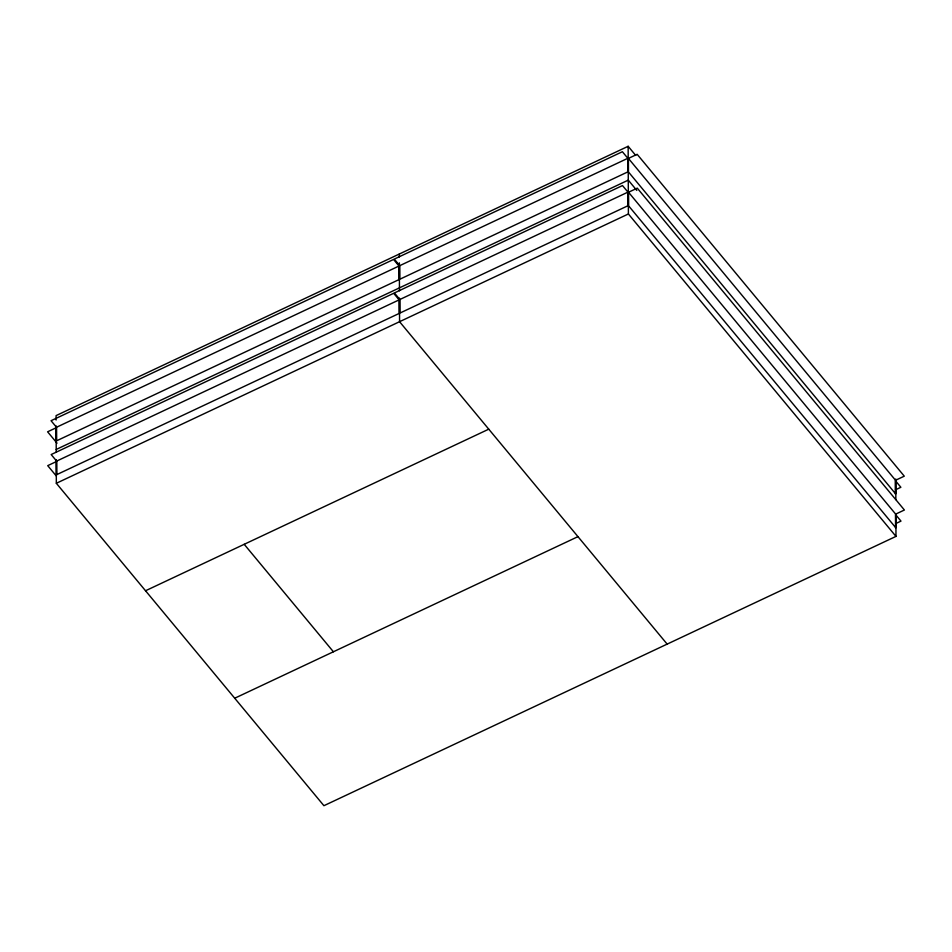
<?xml version="1.0" encoding="UTF-8"?>
<svg xmlns="http://www.w3.org/2000/svg" width="952" height="952" viewBox="0 0 952 952"><rect width="100%" height="100%" fill="white"/><g stroke="black" fill="none" stroke-linecap="round" stroke-linejoin="round"><path stroke-width="1.43" d="M635.746 155.45L628.153 146.299L56.097 415.607L56.108 420.022M56.501 427.269L399.007 266.024L393.557 259.468L51.051 420.713L56.501 427.269L56.549 440.835L399.055 279.59L399.007 266.024M399.733 265.679L627.832 158.294L622.382 151.725L394.283 259.099L399.733 265.679L399.78 279.257L627.88 171.872L627.832 158.294M628.415 158.413L637.15 154.307L904.281 476.167L895.546 480.284L895.594 493.838L628.463 171.967L628.415 158.413L895.546 480.284M56.216 449.451L628.272 180.142L636.817 190.424M56.62 461.113L399.126 299.868L393.676 293.299L51.17 454.544L56.62 461.113L56.668 474.679L399.174 313.434L399.126 299.868M399.852 299.511L627.951 192.125L622.489 185.557L394.402 292.942L399.852 299.511L399.899 313.089L627.999 205.715L627.951 192.125M628.534 192.256L637.269 188.139L904.4 510.01L895.665 514.128L895.713 527.682L628.582 205.81L628.534 192.256L895.665 514.128M895.891 514.318L895.975 536.392L323.918 805.701L56.335 483.283L628.391 213.974L628.153 146.299M145.525 590.764L488.757 429.173M234.716 698.232L577.959 536.642M895.499 489.804L900.866 487.281L895.416 480.712L895.463 494.29M895.618 523.648L900.985 521.113L895.534 514.544L895.582 528.122M628.391 213.974L895.975 536.392M667.15 644.111L399.566 321.705L399.483 298.154M244.2 544.306L333.402 651.775M57.037 443.18L47.6 431.803L56.358 427.674L56.406 441.288M56.216 475.881L47.719 465.647L56.477 461.518L56.525 475.119M895.772 479.011L895.844 499.61M399.328 254.017L399.34 256.969M399.364 262.847L399.459 290.8M56.132 425.913L56.227 452.39M56.251 459.745L56.335 483.283"/></g></svg>
